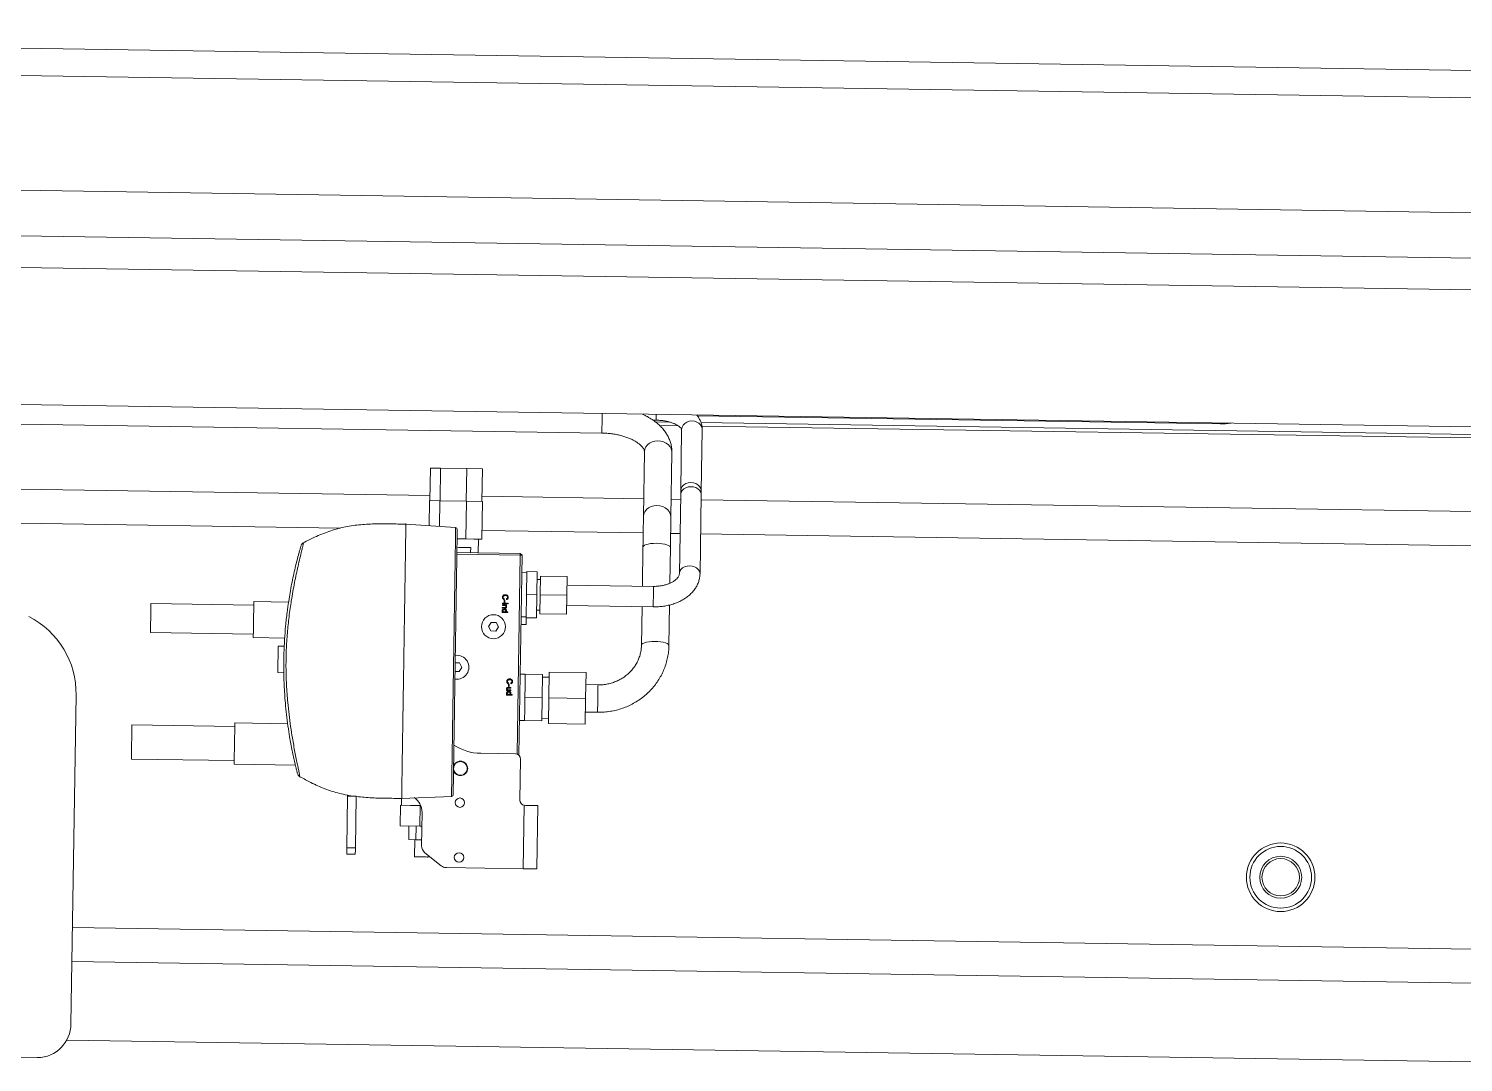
# Model space of a CAD drawing. Header units: millimetres. Extents: x 119 to 316, y 482 to 761.
# Drawn here: x 231.05 to 272.89, y 729.55 to 759.72 of the extents above; entities that cross this region are included whole.
import ezdxf

# ---------------------------------------------------------------- set-up
doc = ezdxf.new("R2010")
doc.units = ezdxf.units.MM

msp = doc.modelspace()

# ---------------------------------------------------------------- linework, layer by layer
at = {"color": 7, "linetype": 'Continuous', "lineweight": 15}
for p, q in [((291.197, 758.215), (193.934, 759.716)), ((193.922, 758.916), (291.185, 757.415)), ((188.14, 755.657), (283.213, 754.19)), ((283.244, 752.863), (188.169, 754.33)), ((291.252, 751.814), (189.98, 753.377)), ((211.975, 749.037), (279.217, 747.999)), ((219.078, 748.358), (247.764, 747.915)), ((249.255, 748.292), (249.345, 748.291)), ((249.323, 748.241), (249.738, 748.235)), ((250.547, 748.417), (265.798, 748.182)), ((250.654, 748.221), (278.039, 747.798)), ((250.091, 748.019), (250.063, 746.223)), ((250.663, 746.213), (250.691, 748.009)), ((249.006, 747.364), (248.977, 745.475)), ((249.777, 745.463), (249.806, 747.351)), ((242.764, 746.892), (242.749, 745.942)), ((242.764, 746.892), (243.061, 746.888)), ((243.061, 746.888), (243.046, 745.938)), ((243.061, 746.888), (243.82, 746.876)), ((243.82, 746.876), (243.805, 745.926)), ((243.82, 746.876), (244.282, 746.869)), ((244.282, 746.869), (244.267, 745.919)), ((250.062, 746.127), (250.026, 743.82)), ((250.626, 743.81), (250.662, 746.117)), ((242.735, 745.943), (242.723, 745.207)), ((242.735, 745.943), (243.038, 745.938)), ((243.038, 745.938), (243.026, 745.187)), ((243.038, 745.938), (243.811, 745.926)), ((243.811, 745.926), (243.794, 744.826)), ((243.811, 745.926), (244.281, 745.919)), ((244.281, 745.919), (244.264, 744.819)), ((243.535, 744.43), (245.385, 744.402)), ((243.541, 744.83), (243.794, 744.826)), ((243.794, 744.826), (244.029, 744.822)), ((243.935, 744.424), (243.937, 744.574)), ((244.029, 744.822), (244.264, 744.819)), ((244.16, 744.42), (244.166, 744.82)), ((248.963, 744.588), (248.945, 743.446)), ((249.747, 743.532), (249.763, 744.576)), ((245.384, 744.352), (243.534, 744.38)), ((245.294, 738.544), (245.384, 744.352)), ((245.434, 744.351), (245.344, 738.513)), ((245.384, 744.352), (245.385, 744.402)), ((245.384, 744.352), (245.434, 744.351)), ((245.385, 744.402), (245.434, 744.351)), ((245.576, 743.849), (245.426, 743.851)), ((245.566, 743.199), (245.577, 743.873)), ((245.577, 743.873), (245.876, 743.869)), ((245.866, 743.194), (245.876, 743.869)), ((245.973, 743.642), (245.873, 743.644)), ((245.975, 743.742), (245.966, 743.192)), ((246.749, 743.73), (245.975, 743.742)), ((246.749, 743.73), (246.741, 743.18)), ((245.556, 742.524), (245.566, 743.199)), ((245.566, 743.199), (245.866, 743.194)), ((245.856, 742.519), (245.866, 743.194)), ((245.966, 743.192), (245.958, 742.642)), ((246.741, 743.18), (245.966, 743.192)), ((246.741, 743.18), (246.732, 742.63)), ((249.27, 743.441), (246.746, 743.48)), ((237.61, 742.896), (234.611, 742.943)), ((238.625, 742.981), (237.612, 742.996)), ((244.86, 742.824), (244.933, 742.823)), ((244.86, 742.803), (244.86, 742.824)), ((244.934, 742.802), (244.86, 742.803)), ((244.861, 742.901), (244.983, 742.899)), ((244.861, 742.879), (244.861, 742.901)), ((244.926, 742.878), (244.861, 742.879)), ((244.862, 742.952), (244.984, 742.95)), ((244.862, 742.931), (244.862, 742.952)), ((244.983, 742.929), (244.862, 742.931)), ((244.912, 743.036), (244.932, 743.036)), ((244.912, 742.974), (244.912, 743.036)), ((244.931, 742.974), (244.912, 742.974)), ((244.923, 743.077), (244.917, 743.053)), ((244.932, 743.036), (244.931, 742.974)), ((244.982, 742.878), (244.965, 742.878)), ((244.984, 743.056), (244.979, 743.08)), ((244.983, 742.899), (244.982, 742.878)), ((244.984, 742.95), (244.983, 742.929)), ((245.007, 742.95), (245.028, 742.949)), ((245.007, 742.928), (245.007, 742.95)), ((245.028, 742.928), (245.007, 742.928)), ((245.028, 742.949), (245.028, 742.928)), ((246.736, 742.88), (249.261, 742.842)), ((248.936, 742.847), (248.919, 741.727)), ((249.719, 741.715), (249.737, 742.897)), ((244.531, 742.389), (244.457, 742.266)), ((244.676, 742.387), (244.531, 742.389)), ((244.746, 742.261), (244.676, 742.387)), ((244.858, 742.696), (244.877, 742.696)), ((244.858, 742.675), (244.858, 742.696)), ((245.024, 742.673), (244.858, 742.675)), ((244.963, 742.695), (245.024, 742.694)), ((245.024, 742.694), (245.024, 742.673)), ((245.406, 742.551), (245.556, 742.549)), ((245.556, 742.524), (245.856, 742.519)), ((245.859, 742.744), (245.959, 742.742)), ((246.732, 742.63), (245.958, 742.642)), ((234.598, 742.093), (237.597, 742.046)), ((237.596, 741.946), (238.512, 741.932)), ((244.457, 742.266), (244.527, 742.139)), ((244.527, 742.139), (244.672, 742.137)), ((244.672, 742.137), (244.746, 742.261)), ((245.403, 742.326), (245.553, 742.324)), ((238.314, 740.923), (238.326, 741.698)), ((238.326, 741.698), (238.5, 741.695)), ((243.607, 741.204), (243.485, 741.205)), ((243.603, 740.954), (243.677, 741.077)), ((243.677, 741.077), (243.607, 741.204)), ((238.314, 740.923), (238.489, 740.92)), ((243.481, 740.955), (243.603, 740.954)), ((245.53, 740.874), (245.38, 740.876)), ((245.525, 740.536), (245.53, 740.874)), ((245.53, 740.874), (246.03, 740.866)), ((246.02, 740.191), (246.03, 740.866)), ((246.229, 740.788), (246.029, 740.791)), ((246.231, 740.938), (246.22, 740.188)), ((247.301, 740.922), (246.231, 740.938)), ((247.301, 740.922), (247.29, 740.172)), ((232.426, 740.263), (232.278, 730.674)), ((244.985, 740.29), (245.003, 740.289)), ((244.985, 740.268), (244.985, 740.29)), ((245.151, 740.266), (244.985, 740.268)), ((244.986, 740.396), (244.987, 740.417)), ((245.108, 740.394), (244.986, 740.396)), ((244.987, 740.417), (245.007, 740.417)), ((245.035, 740.493), (245.109, 740.492)), ((245.037, 740.517), (245.038, 740.579)), ((245.056, 740.516), (245.037, 740.517)), ((245.038, 740.579), (245.057, 740.578)), ((245.049, 740.619), (245.043, 740.595)), ((245.109, 740.471), (245.043, 740.472)), ((245.044, 740.417), (245.108, 740.416)), ((245.057, 740.578), (245.056, 740.516)), ((245.09, 740.288), (245.151, 740.287)), ((245.11, 740.599), (245.105, 740.622)), ((245.108, 740.416), (245.108, 740.394)), ((245.109, 740.492), (245.109, 740.471)), ((245.151, 740.287), (245.151, 740.266)), ((245.52, 740.199), (245.525, 740.536)), ((247.651, 740.566), (247.296, 740.572)), ((245.509, 739.524), (245.515, 739.861)), ((245.515, 739.861), (245.52, 740.199)), ((245.52, 740.199), (246.02, 740.191)), ((246.009, 739.516), (246.02, 740.191)), ((246.22, 740.188), (246.208, 739.438)), ((247.29, 740.172), (246.22, 740.188)), ((247.29, 740.172), (247.278, 739.422)), ((238.599, 739.431), (237.057, 739.454)), ((245.359, 739.526), (245.509, 739.524)), ((245.509, 739.524), (246.009, 739.516)), ((246.01, 739.591), (246.21, 739.588)), ((247.278, 739.422), (246.208, 739.438)), ((247.283, 739.772), (247.638, 739.766)), ((237.056, 739.354), (234.056, 739.401)), ((245.244, 738.553), (244.231, 738.569)), ((234.041, 738.401), (237.04, 738.355)), ((237.039, 738.255), (238.823, 738.227)), ((245.374, 737.201), (245.392, 738.401)), ((240.324, 735.814), (240.348, 737.322)), ((240.348, 737.322), (240.598, 737.318)), ((240.574, 735.81), (240.598, 737.318)), ((241.884, 736.455), (241.893, 737.055)), ((242.177, 737.05), (241.893, 737.055)), ((241.924, 737.254), (241.921, 737.054)), ((241.924, 737.254), (243.386, 737.308)), ((242.461, 737.046), (242.177, 737.05)), ((242.452, 736.446), (242.461, 737.046)), ((242.479, 737.045), (242.461, 737.046)), ((243.628, 737.265), (243.617, 737.265)), ((245.498, 737.051), (245.47, 735.199)), ((245.54, 737.048), (245.498, 737.051)), ((245.898, 737.043), (245.87, 735.193)), ((242.518, 736.845), (242.503, 735.868)), ((242.452, 736.446), (241.884, 736.455)), ((242.131, 736.051), (242.137, 736.451)), ((242.341, 736.047), (242.348, 736.447)), ((242.512, 736.445), (242.452, 736.446)), ((240.324, 735.814), (240.574, 735.81)), ((242.341, 736.047), (242.131, 736.051)), ((242.305, 736.048), (242.298, 735.548)), ((242.505, 736.045), (242.341, 736.047)), ((242.597, 735.668), (243.076, 735.288)), ((240.321, 735.629), (240.571, 735.625)), ((242.698, 735.542), (242.698, 735.588)), ((243.228, 735.234), (245.47, 735.199)), ((243.588, 735.391), (243.599, 735.391)), ((273.782, 729.55), (232.15, 730.193)), ((231.297, 729.689), (226.126, 729.769))]:
    msp.add_line(p, q, dxfattribs=at)
at = {"color": 8, "linetype": 'Continuous', "lineweight": 15}
for p, q in [((265.798, 748.182), (265.798, 748.206)), ((249.446, 748.136), (249.984, 748.128)), ((250.681, 748.117), (278.037, 747.695)), ((223.715, 746.386), (242.751, 746.093)), ((244.269, 746.069), (248.985, 745.996)), ((249.785, 745.984), (250.06, 745.98)), ((250.659, 745.97), (289.278, 745.374)), ((225.314, 745.365), (240.128, 745.136)), ((244.268, 745.072), (248.969, 744.999)), ((249.769, 744.987), (250.044, 744.983)), ((250.644, 744.974), (289.262, 744.378)), ((295.08, 732.516), (232.321, 733.484)), ((273.817, 731.847), (232.306, 732.488))]:
    msp.add_line(p, q, dxfattribs=at)
at = {"color": 8, "linetype": 'Continuous', "lineweight": 15, "flags": 128}
for points in [[(247.764, 747.915), (247.764, 747.918), (247.764, 747.938), (247.765, 747.976), (247.766, 748.029), (247.767, 748.096), (247.768, 748.173), (247.769, 748.257), (247.771, 748.343), (247.772, 748.428), (247.773, 748.484)], [(249.345, 748.303), (249.346, 748.334), (249.346, 748.38), (249.347, 748.44), (249.348, 748.46)], [(249.345, 748.291), (249.345, 748.291), (249.345, 748.303)], [(250.091, 748.019), (250.091, 748.028), (250.105, 748.091), (250.136, 748.148), (250.183, 748.198), (250.243, 748.235), (250.313, 748.259), (250.387, 748.268), (250.462, 748.26), (250.532, 748.237), (250.594, 748.2), (250.642, 748.152), (250.675, 748.094), (250.69, 748.032), (250.691, 748.009)], [(249.006, 747.364), (249.006, 747.371), (249.018, 747.441), (249.049, 747.508), (249.096, 747.567), (249.157, 747.617), (249.23, 747.655), (249.312, 747.679), (249.397, 747.688), (249.484, 747.681), (249.566, 747.659), (249.641, 747.623), (249.705, 747.575), (249.755, 747.516), (249.789, 747.451), (249.805, 747.38), (249.806, 747.351)], [(250.062, 746.127), (250.062, 746.135), (250.075, 746.191), (250.106, 746.242), (250.153, 746.286), (250.214, 746.32), (250.283, 746.341), (250.358, 746.348), (250.432, 746.341), (250.503, 746.321), (250.564, 746.288), (250.613, 746.244), (250.646, 746.193), (250.661, 746.137), (250.662, 746.117)], [(250.063, 746.223), (250.064, 746.232), (250.077, 746.295), (250.108, 746.352), (250.155, 746.402), (250.215, 746.439), (250.285, 746.463), (250.359, 746.472), (250.434, 746.464), (250.504, 746.441), (250.566, 746.404), (250.614, 746.356), (250.647, 746.298), (250.662, 746.236), (250.663, 746.213)], [(248.977, 745.475), (248.977, 745.482), (248.989, 745.553), (249.019, 745.62), (249.066, 745.679), (249.128, 745.729), (249.201, 745.767), (249.282, 745.79), (249.368, 745.799), (249.454, 745.793), (249.537, 745.771), (249.612, 745.735), (249.676, 745.687), (249.726, 745.628), (249.76, 745.562), (249.775, 745.492), (249.777, 745.463)], [(248.963, 744.588), (248.963, 744.591), (248.975, 744.615), (249.004, 744.638), (249.051, 744.658), (249.112, 744.675), (249.184, 744.687), (249.266, 744.695), (249.351, 744.697), (249.437, 744.694), (249.52, 744.686), (249.596, 744.672), (249.66, 744.655), (249.711, 744.634), (249.745, 744.611), (249.761, 744.586), (249.763, 744.576)], [(250.026, 743.82), (250.027, 743.828), (250.04, 743.884), (250.071, 743.935), (250.118, 743.979), (250.178, 744.013), (250.247, 744.034), (250.322, 744.041), (250.397, 744.034), (250.467, 744.014), (250.528, 743.981), (250.577, 743.937), (250.61, 743.886), (250.625, 743.83), (250.626, 743.81)], [(249.27, 743.441), (249.27, 743.436), (249.27, 743.413), (249.269, 743.373), (249.268, 743.318), (249.267, 743.252), (249.266, 743.179), (249.265, 743.104), (249.264, 743.031), (249.263, 742.965), (249.262, 742.91), (249.261, 742.87), (249.261, 742.847), (249.261, 742.842)], [(248.919, 741.727), (248.919, 741.729), (248.93, 741.754), (248.96, 741.777), (249.006, 741.797), (249.068, 741.814), (249.14, 741.826), (249.221, 741.834), (249.307, 741.836), (249.393, 741.833), (249.476, 741.824), (249.551, 741.811), (249.616, 741.794), (249.666, 741.773), (249.701, 741.749), (249.717, 741.725), (249.719, 741.715)], [(247.651, 740.566), (247.651, 740.561), (247.65, 740.538), (247.65, 740.497), (247.649, 740.441), (247.648, 740.372), (247.647, 740.294), (247.645, 740.209), (247.644, 740.123), (247.643, 740.038), (247.641, 739.96), (247.64, 739.891), (247.639, 739.835), (247.639, 739.795), (247.638, 739.771), (247.638, 739.766)]]:
    msp.add_lwpolyline(points, dxfattribs=at)
at = {"color": 7, "linetype": 'Continuous', "lineweight": 15, "flags": 128}
for points in [[(250.063, 746.223), (250.063, 746.212), (250.063, 746.2), (250.063, 746.189), (250.063, 746.177), (250.062, 746.165), (250.062, 746.152), (250.062, 746.14), (250.062, 746.127)], [(250.662, 746.117), (250.662, 746.13), (250.662, 746.143), (250.662, 746.156), (250.663, 746.168), (250.663, 746.18), (250.663, 746.191), (250.663, 746.202), (250.663, 746.213)], [(248.977, 745.475), (248.975, 745.392), (248.974, 745.298), (248.972, 745.197), (248.971, 745.087), (248.969, 744.971), (248.967, 744.848), (248.965, 744.72), (248.963, 744.588)], [(249.763, 744.576), (249.765, 744.708), (249.767, 744.836), (249.769, 744.959), (249.771, 745.075), (249.772, 745.184), (249.774, 745.286), (249.775, 745.379), (249.777, 745.463)], [(243.499, 745.155), (242.777, 745.204), (242.047, 745.253)], [(243.537, 744.58), (243.587, 744.579), (243.665, 744.578), (243.739, 744.577), (243.805, 744.576), (243.861, 744.575), (243.902, 744.574), (243.928, 744.574), (243.937, 744.574)], [(234.598, 742.093), (234.598, 742.102), (234.598, 742.129), (234.599, 742.174), (234.6, 742.233), (234.601, 742.305), (234.602, 742.386), (234.604, 742.473), (234.605, 742.562), (234.606, 742.649), (234.608, 742.73), (234.609, 742.802), (234.61, 742.861), (234.61, 742.906), (234.611, 742.933), (234.611, 742.943)], [(237.596, 741.946), (237.596, 741.955), (237.596, 741.982), (237.597, 742.025), (237.598, 742.083), (237.599, 742.155), (237.6, 742.237), (237.602, 742.328), (237.603, 742.423), (237.605, 742.52), (237.606, 742.615), (237.608, 742.705), (237.609, 742.788), (237.61, 742.859), (237.611, 742.918), (237.611, 742.961), (237.612, 742.987), (237.612, 742.996)], [(245.556, 742.524), (245.555, 742.498), (245.554, 742.431), (245.553, 742.378), (245.553, 742.342), (245.553, 742.325), (245.553, 742.324)], [(237.039, 738.255), (237.039, 738.264), (237.039, 738.291), (237.04, 738.335), (237.041, 738.395), (237.042, 738.469), (237.043, 738.555), (237.045, 738.649), (237.046, 738.75), (237.048, 738.854), (237.05, 738.959), (237.051, 739.06), (237.053, 739.154), (237.054, 739.24), (237.055, 739.314), (237.056, 739.374), (237.057, 739.418), (237.057, 739.445), (237.057, 739.454)], [(234.041, 738.401), (234.041, 738.41), (234.041, 738.437), (234.042, 738.48), (234.043, 738.539), (234.044, 738.611), (234.045, 738.693), (234.047, 738.783), (234.048, 738.877), (234.049, 738.972), (234.051, 739.064), (234.052, 739.151), (234.053, 739.228), (234.054, 739.294), (234.055, 739.345), (234.056, 739.38), (234.056, 739.398), (234.056, 739.401)], [(240.348, 737.322), (240.348, 737.333), (240.348, 737.342), (240.348, 737.351), (240.348, 737.358), (240.348, 737.361)], [(245.898, 737.043), (245.892, 737.043), (245.872, 737.043), (245.839, 737.044), (245.795, 737.044), (245.742, 737.045), (245.68, 737.046), (245.612, 737.047), (245.54, 737.048)], [(240.321, 735.629), (240.321, 735.632), (240.322, 735.64), (240.322, 735.655), (240.322, 735.676), (240.323, 735.702), (240.323, 735.734), (240.324, 735.771), (240.324, 735.814)], [(240.571, 735.625), (240.571, 735.628), (240.572, 735.637), (240.572, 735.651), (240.572, 735.672), (240.573, 735.698), (240.573, 735.73), (240.574, 735.767), (240.574, 735.81)], [(242.698, 735.542), (242.693, 735.542), (242.671, 735.542), (242.634, 735.543), (242.584, 735.544), (242.527, 735.545), (242.468, 735.545), (242.411, 735.546), (242.362, 735.547), (242.324, 735.548), (242.303, 735.548), (242.298, 735.548)], [(245.47, 735.199), (245.548, 735.198), (245.623, 735.197), (245.692, 735.196), (245.753, 735.195), (245.802, 735.194), (245.839, 735.193), (245.862, 735.193), (245.87, 735.193)]]:
    msp.add_lwpolyline(points, dxfattribs=at)
at = {"color": 7, "linetype": 'Continuous', "lineweight": 15}
for centre, radius in [((244.602, 742.263), 0.35), ((243.638, 738.128), 0.2), ((243.622, 737.128), 0.137), ((243.597, 735.528), 0.138), ((267.564, 734.951), 1), ((267.564, 734.951), 0.9), ((267.564, 734.951), 0.612), ((267.564, 734.951), 0.546)]:
    msp.add_circle(centre, radius, dxfattribs=at)
for centre, radius, start, end in [((265.829, 750.231), 2.05, 269.1158, 278.003), ((243.495, 745.105), 0.05, 359.1045, 85.3763), ((229.92, 740.321), 2.506, 358.6737, 63.3319), ((243.533, 741.08), 0.35, 260.8281, 97.4978), ((244.255, 740.068), 1.5, 237.2701, 269.1158), ((243.638, 738.128), 0.213, 359.1158, 159.5189), ((245.242, 738.403), 0.15, 359.1158, 89.1158), ((243.638, 738.128), 0.213, 195.3182, 359.1158), ((243.376, 737.358), 0.05, 272.1606, 359.1307), ((242.018, 736.853), 0.5, 359.1158, 57.5682), ((245.523, 737.199), 0.15, 179.1158, 260.3778), ((242.753, 735.864), 0.25, 179.1158, 231.5472), ((243.232, 735.484), 0.25, 231.5472, 269.1158), ((231.293, 730.674), 0.985, 270.22, 359.9978)]:
    msp.add_arc(centre, radius, start, end, dxfattribs=at)
for points, knots in [([(249.806, 747.351), (249.805, 747.38), (249.805, 747.448), (249.789, 747.556), (249.757, 747.673), (249.71, 747.787), (249.648, 747.898), (249.573, 748.004), (249.482, 748.106), (249.378, 748.202), (249.26, 748.292), (249.129, 748.374), (249.023, 748.433), (248.959, 748.46), (248.945, 748.466)], [0, 0, 0, 0, 0.059445, 0.144526, 0.229705, 0.315743, 0.403347, 0.493063, 0.585203, 0.67973, 0.776282, 0.874269, 0.973023, 1, 1, 1, 1]), ([(249.345, 748.291), (249.364, 748.29), (249.42, 748.289), (249.513, 748.281), (249.619, 748.265), (249.719, 748.242), (249.81, 748.214), (249.89, 748.181), (249.958, 748.146), (250.011, 748.111), (250.05, 748.078), (250.075, 748.05), (250.088, 748.03), (250.091, 748.019), (250.091, 748.019), (250.091, 748.019)], [0, 0, 0, 0, 0.042468, 0.124922, 0.207103, 0.288657, 0.369306, 0.448776, 0.526857, 0.603494, 0.67892, 0.753954, 0.829853, 0.909363, 1, 1, 1, 1]), ([(250.691, 748.009), (250.69, 748.033), (250.689, 748.09), (250.672, 748.177), (250.64, 748.269), (250.592, 748.357), (250.555, 748.414), (250.53, 748.441), (250.529, 748.442)], [0, 0, 0, 0, 0.153468, 0.359036, 0.564881, 0.774289, 0.990089, 1, 1, 1, 1]), ([(247.764, 747.915), (247.789, 747.915), (247.86, 747.913), (247.979, 747.904), (248.117, 747.886), (248.25, 747.86), (248.377, 747.828), (248.495, 747.79), (248.602, 747.746), (248.698, 747.699), (248.781, 747.649), (248.851, 747.598), (248.906, 747.549), (248.948, 747.502), (248.977, 747.459), (248.995, 747.422), (249.005, 747.39), (249.005, 747.373), (249.006, 747.364)], [0, 0, 0, 0, 0.03351, 0.098582, 0.163545, 0.22826, 0.292617, 0.356509, 0.419842, 0.482541, 0.544593, 0.606054, 0.667143, 0.728254, 0.790002, 0.853709, 0.921876, 1, 1, 1, 1]), ([(242.047, 745.253), (241.893, 745.258), (241.587, 745.267), (241.128, 745.268), (240.676, 745.242), (240.231, 745.176), (239.8, 745.051), (239.411, 744.892), (239.17, 744.769), (239.063, 744.714)], [0, 0, 0, 0, 0.150138, 0.299139, 0.446263, 0.591588, 0.736463, 0.882775, 1, 1, 1, 1]), ([(241.924, 737.254), (241.924, 737.26), (241.924, 737.272), (241.926, 737.368), (241.928, 737.511), (241.931, 737.698), (241.934, 737.919), (241.938, 738.166), (241.942, 738.433), (241.947, 738.748), (241.953, 739.112), (241.959, 739.525), (241.966, 739.948), (241.972, 740.379), (241.979, 740.815), (241.986, 741.254), (241.992, 741.692), (241.999, 742.128), (242.006, 742.559), (242.012, 742.983), (242.019, 743.395), (242.024, 743.759), (242.029, 744.074), (242.033, 744.341), (242.037, 744.588), (242.041, 744.81), (242.043, 744.994), (242.046, 745.147), (242.047, 745.207), (242.047, 745.307), (242.047, 745.253), (242.047, 745.253)], [0, 0, 0, 0, 0.031221, 0.062447, 0.093679, 0.124921, 0.156166, 0.187424, 0.218672, 0.249935, 0.291606, 0.333281, 0.374959, 0.416637, 0.45832, 0.499999, 0.541678, 0.583359, 0.625037, 0.666714, 0.708392, 0.750062, 0.781323, 0.812574, 0.843829, 0.875074, 0.906315, 0.937548, 0.968775, 0.999995, 1, 1, 1, 1]), ([(243.545, 745.1), (243.545, 745.099), (243.545, 745.097), (243.544, 745.05), (243.543, 744.967), (243.541, 744.827), (243.538, 744.646), (243.535, 744.465), (243.532, 744.239), (243.528, 743.963), (243.523, 743.636), (243.518, 743.332), (243.513, 743.016), (243.507, 742.657), (243.501, 742.255), (243.494, 741.809), (243.487, 741.355), (243.48, 740.905), (243.474, 740.465), (243.467, 740.033), (243.46, 739.605), (243.455, 739.231), (243.45, 738.915), (243.446, 738.65), (243.442, 738.395), (243.438, 738.127), (243.434, 737.908), (243.432, 737.737), (243.43, 737.609), (243.428, 737.493), (243.427, 737.411), (243.426, 737.365), (243.426, 737.36), (243.426, 737.357)], [0, 0, 0, 0, 0.021604, 0.043244, 0.065259, 0.0982, 0.13204, 0.154259, 0.176484, 0.221974, 0.254732, 0.2875, 0.321041, 0.35459, 0.39868, 0.442776, 0.48798, 0.533187, 0.576015, 0.618842, 0.662783, 0.706715, 0.735998, 0.765272, 0.795256, 0.825231, 0.864763, 0.885042, 0.905314, 0.931908, 0.959059, 0.979365, 1, 1, 1, 1]), ([(238.885, 737.978), (238.885, 737.977), (238.886, 737.973), (238.882, 737.987), (238.874, 738.018), (238.86, 738.075), (238.837, 738.166), (238.805, 738.3), (238.769, 738.46), (238.73, 738.645), (238.692, 738.841), (238.65, 739.082), (238.606, 739.367), (238.564, 739.696), (238.524, 740.094), (238.493, 740.563), (238.482, 741.051), (238.488, 741.493), (238.506, 741.888), (238.537, 742.284), (238.578, 742.657), (238.624, 742.981), (238.669, 743.257), (238.715, 743.506), (238.765, 743.749), (238.818, 743.985), (238.873, 744.207), (238.918, 744.378), (238.951, 744.498), (238.974, 744.579), (238.987, 744.622), (238.987, 744.623), (238.987, 744.624)], [0, 0, 0, 0, 0.002656, 0.016963, 0.030703, 0.044794, 0.067808, 0.091443, 0.119537, 0.14766, 0.176768, 0.205883, 0.249629, 0.293458, 0.337246, 0.405701, 0.474181, 0.524511, 0.574837, 0.625851, 0.676857, 0.720033, 0.753944, 0.787853, 0.822458, 0.857052, 0.891922, 0.927471, 0.9469, 0.966768, 0.991361, 1, 1, 1, 1]), ([(239.063, 744.714), (239.057, 744.711), (239.042, 744.703), (239.024, 744.687), (239.008, 744.668), (238.999, 744.652), (238.995, 744.643), (238.993, 744.64)], [0, 0, 0, 0, 0.193245, 0.473471, 0.711051, 0.902614, 1, 1, 1, 1]), ([(249.261, 742.842), (249.288, 742.841), (249.364, 742.841), (249.488, 742.85), (249.632, 742.871), (249.773, 742.903), (249.908, 742.947), (250.037, 743.001), (250.157, 743.067), (250.267, 743.143), (250.365, 743.228), (250.449, 743.322), (250.518, 743.423), (250.571, 743.529), (250.606, 743.638), (250.623, 743.733), (250.625, 743.79), (250.626, 743.81)], [0, 0, 0, 0, 0.039203, 0.110901, 0.182765, 0.254838, 0.327197, 0.399859, 0.472798, 0.545795, 0.618504, 0.690457, 0.761174, 0.830327, 0.897859, 0.963955, 1, 1, 1, 1]), ([(250.026, 743.82), (250.026, 743.815), (250.025, 743.797), (250.018, 743.768), (250, 743.728), (249.97, 743.686), (249.927, 743.641), (249.869, 743.596), (249.799, 743.554), (249.719, 743.517), (249.628, 743.486), (249.529, 743.462), (249.425, 743.447), (249.338, 743.441), (249.286, 743.441), (249.27, 743.441)], [0, 0, 0, 0, 0.04061, 0.139341, 0.225256, 0.305411, 0.390586, 0.472787, 0.554052, 0.635291, 0.716859, 0.798933, 0.881489, 0.964395, 1, 1, 1, 1]), ([(244.863, 743.122), (244.864, 743.134), (244.866, 743.159), (244.892, 743.185), (244.921, 743.196), (244.941, 743.197), (244.95, 743.197)], [0, 0, 0, 0, 0.280017, 0.558084, 0.778873, 1, 1, 1, 1]), ([(244.95, 743.174), (244.941, 743.174), (244.923, 743.173), (244.899, 743.164), (244.885, 743.145), (244.883, 743.131), (244.882, 743.124)], [0, 0, 0, 0, 0.28129, 0.560718, 0.780168, 1, 1, 1, 1]), ([(244.95, 743.197), (244.962, 743.196), (244.986, 743.194), (245.015, 743.175), (245.031, 743.148), (245.032, 743.129), (245.033, 743.12)], [0, 0, 0, 0, 0.280476, 0.559535, 0.779607, 1, 1, 1, 1]), ([(245.014, 743.121), (245.014, 743.127), (245.013, 743.139), (245.004, 743.154), (244.984, 743.171), (244.964, 743.173), (244.95, 743.174)], [0, 0, 0, 0, 0.187315, 0.373914, 0.560729, 1, 1, 1, 1]), ([(244.857, 742.729), (244.858, 742.737), (244.861, 742.754), (244.885, 742.775), (244.907, 742.777), (244.92, 742.778)], [0, 0, 0, 0, 0.279751, 0.559881, 1, 1, 1, 1]), ([(244.917, 743.053), (244.908, 743.056), (244.892, 743.062), (244.873, 743.08), (244.864, 743.101), (244.863, 743.115), (244.863, 743.122)], [0, 0, 0, 0, 0.280291, 0.55965, 0.779672, 1, 1, 1, 1]), ([(244.92, 742.757), (244.914, 742.757), (244.903, 742.757), (244.888, 742.751), (244.878, 742.74), (244.876, 742.731), (244.876, 742.727)], [0, 0, 0, 0, 0.281279, 0.560868, 0.780636, 1, 1, 1, 1]), ([(244.882, 743.124), (244.882, 743.117), (244.883, 743.105), (244.897, 743.085), (244.913, 743.08), (244.923, 743.077)], [0, 0, 0, 0, 0.280797, 0.561015, 1, 1, 1, 1]), ([(244.92, 742.778), (244.929, 742.778), (244.945, 742.776), (244.967, 742.766), (244.98, 742.747), (244.982, 742.734), (244.982, 742.727)], [0, 0, 0, 0, 0.280964, 0.560514, 0.780165, 1, 1, 1, 1]), ([(244.963, 742.726), (244.963, 742.729), (244.963, 742.734), (244.959, 742.743), (244.945, 742.756), (244.93, 742.757), (244.92, 742.757)], [0, 0, 0, 0, 0.1257519, 0.2511215, 0.500949, 1, 1, 1, 1]), ([(244.965, 742.847), (244.965, 742.85), (244.964, 742.858), (244.959, 742.867), (244.947, 742.878), (244.935, 742.878), (244.926, 742.878)], [0, 0, 0, 0, 0.1872936, 0.3743753, 0.5605458, 1, 1, 1, 1]), ([(244.933, 742.823), (244.937, 742.823), (244.946, 742.823), (244.957, 742.827), (244.964, 742.837), (244.965, 742.843), (244.965, 742.847)], [0, 0, 0, 0, 0.281688, 0.560031, 0.779516, 1, 1, 1, 1]), ([(244.954, 742.802), (244.95, 742.802), (244.944, 742.802), (244.937, 742.802), (244.934, 742.802)], [0, 0, 0, 0, 0.559895, 1, 1, 1, 1]), ([(244.984, 742.841), (244.983, 742.836), (244.983, 742.826), (244.976, 742.813), (244.965, 742.805), (244.958, 742.803), (244.954, 742.802)], [0, 0, 0, 0, 0.280294, 0.559805, 0.779578, 1, 1, 1, 1]), ([(244.965, 742.878), (244.969, 742.875), (244.975, 742.87), (244.983, 742.858), (244.983, 742.847), (244.984, 742.841)], [0, 0, 0, 0, 0.280645, 0.560565, 1, 1, 1, 1]), ([(244.979, 743.08), (244.984, 743.082), (244.995, 743.085), (245.007, 743.095), (245.013, 743.108), (245.014, 743.117), (245.014, 743.121)], [0, 0, 0, 0, 0.280519, 0.559689, 0.779604, 1, 1, 1, 1]), ([(245.033, 743.12), (245.032, 743.112), (245.031, 743.095), (245.018, 743.076), (245.002, 743.062), (244.99, 743.058), (244.984, 743.056)], [0, 0, 0, 0, 0.2798885, 0.559526, 0.7795249, 1, 1, 1, 1]), ([(244.877, 742.696), (244.873, 742.698), (244.867, 742.702), (244.858, 742.713), (244.857, 742.723), (244.857, 742.729)], [0, 0, 0, 0, 0.281072, 0.56162, 1, 1, 1, 1]), ([(244.876, 742.727), (244.876, 742.723), (244.877, 742.716), (244.883, 742.707), (244.896, 742.697), (244.909, 742.696), (244.917, 742.695)], [0, 0, 0, 0, 0.186938, 0.373601, 0.560484, 1, 1, 1, 1]), ([(244.917, 742.695), (244.928, 742.696), (244.944, 742.696), (244.958, 742.709), (244.962, 742.718), (244.963, 742.724), (244.963, 742.726)], [0, 0, 0, 0, 0.498809, 0.748751, 0.87409, 1, 1, 1, 1]), ([(244.982, 742.727), (244.982, 742.724), (244.981, 742.716), (244.975, 742.704), (244.968, 742.698), (244.963, 742.695)], [0, 0, 0, 0, 0.280566, 0.56114, 1, 1, 1, 1]), ([(247.638, 739.766), (247.673, 739.766), (247.768, 739.766), (247.923, 739.779), (248.101, 739.807), (248.276, 739.852), (248.446, 739.91), (248.611, 739.983), (248.767, 740.07), (248.916, 740.17), (249.054, 740.282), (249.182, 740.405), (249.298, 740.539), (249.402, 740.682), (249.492, 740.833), (249.568, 740.991), (249.629, 741.155), (249.675, 741.324), (249.705, 741.495), (249.717, 741.626), (249.718, 741.699), (249.719, 741.715)], [0, 0, 0, 0, 0.032586, 0.088831, 0.145092, 0.20135, 0.257598, 0.313825, 0.370027, 0.426198, 0.48233, 0.538422, 0.594462, 0.650447, 0.706385, 0.762264, 0.818101, 0.87389, 0.929635, 0.985353, 1, 1, 1, 1]), ([(248.919, 741.727), (248.918, 741.707), (248.916, 741.643), (248.902, 741.535), (248.869, 741.406), (248.821, 741.281), (248.759, 741.162), (248.683, 741.05), (248.594, 740.947), (248.493, 740.855), (248.383, 740.773), (248.263, 740.704), (248.136, 740.648), (248.003, 740.606), (247.867, 740.578), (247.748, 740.566), (247.676, 740.566), (247.651, 740.566)], [0, 0, 0, 0, 0.03261, 0.104907, 0.177213, 0.249428, 0.321479, 0.393343, 0.464983, 0.53641, 0.607629, 0.678649, 0.749498, 0.820211, 0.890807, 0.961323, 1, 1, 1, 1]), ([(244.988, 740.664), (244.99, 740.677), (244.992, 740.701), (245.017, 740.727), (245.047, 740.738), (245.066, 740.739), (245.076, 740.74)], [0, 0, 0, 0, 0.280017, 0.558084, 0.778873, 1, 1, 1, 1]), ([(245.043, 740.595), (245.034, 740.598), (245.017, 740.604), (244.999, 740.622), (244.99, 740.643), (244.989, 740.657), (244.988, 740.664)], [0, 0, 0, 0, 0.28022, 0.559607, 0.77965, 1, 1, 1, 1]), ([(245.076, 740.716), (245.067, 740.716), (245.049, 740.715), (245.025, 740.706), (245.01, 740.687), (245.009, 740.673), (245.008, 740.666)], [0, 0, 0, 0, 0.28129, 0.560718, 0.780168, 1, 1, 1, 1]), ([(245.008, 740.666), (245.008, 740.66), (245.009, 740.647), (245.023, 740.627), (245.039, 740.622), (245.049, 740.619)], [0, 0, 0, 0, 0.280775, 0.560971, 1, 1, 1, 1]), ([(245.076, 740.74), (245.088, 740.739), (245.112, 740.737), (245.141, 740.718), (245.157, 740.69), (245.158, 740.671), (245.159, 740.662)], [0, 0, 0, 0, 0.2804755, 0.5596707, 0.7797677, 1, 1, 1, 1]), ([(245.14, 740.663), (245.139, 740.669), (245.139, 740.681), (245.13, 740.697), (245.11, 740.713), (245.09, 740.715), (245.076, 740.716)], [0, 0, 0, 0, 0.187312, 0.373876, 0.560737, 1, 1, 1, 1]), ([(245.105, 740.622), (245.11, 740.624), (245.12, 740.627), (245.132, 740.638), (245.139, 740.65), (245.139, 740.659), (245.14, 740.663)], [0, 0, 0, 0, 0.280557, 0.560035, 0.779979, 1, 1, 1, 1]), ([(245.159, 740.662), (245.158, 740.654), (245.157, 740.638), (245.144, 740.618), (245.128, 740.605), (245.116, 740.601), (245.11, 740.599)], [0, 0, 0, 0, 0.280103, 0.559447, 0.77957, 1, 1, 1, 1]), ([(244.983, 740.323), (244.985, 740.331), (244.988, 740.348), (245.012, 740.369), (245.033, 740.371), (245.047, 740.372)], [0, 0, 0, 0, 0.2795149, 0.5598485, 1, 1, 1, 1]), ([(245.003, 740.289), (245, 740.292), (244.994, 740.296), (244.985, 740.307), (244.984, 740.316), (244.983, 740.323)], [0, 0, 0, 0, 0.28121, 0.561759, 1, 1, 1, 1]), ([(244.985, 740.454), (244.986, 740.459), (244.987, 740.469), (244.994, 740.482), (245.004, 740.49), (245.012, 740.492), (245.015, 740.493)], [0, 0, 0, 0, 0.28036, 0.560169, 0.779584, 1, 1, 1, 1]), ([(245.007, 740.417), (245, 740.423), (244.988, 740.432), (244.986, 740.448), (244.985, 740.454)], [0, 0, 0, 0, 0.5594673, 1, 1, 1, 1]), ([(245.046, 740.351), (245.041, 740.35), (245.03, 740.35), (245.015, 740.344), (245.005, 740.333), (245.003, 740.324), (245.002, 740.32)], [0, 0, 0, 0, 0.281214, 0.560928, 0.781022, 1, 1, 1, 1]), ([(245.002, 740.32), (245.003, 740.316), (245.003, 740.309), (245.01, 740.3), (245.023, 740.29), (245.035, 740.289), (245.044, 740.289)], [0, 0, 0, 0, 0.186918, 0.373505, 0.560612, 1, 1, 1, 1]), ([(245.022, 740.471), (245.019, 740.47), (245.013, 740.468), (245.006, 740.46), (245.005, 740.453), (245.004, 740.448)], [0, 0, 0, 0, 0.280895, 0.5610315, 1, 1, 1, 1]), ([(245.004, 740.448), (245.005, 740.445), (245.005, 740.437), (245.01, 740.428), (245.023, 740.417), (245.036, 740.417), (245.044, 740.417)], [0, 0, 0, 0, 0.187043, 0.374287, 0.560757, 1, 1, 1, 1]), ([(245.015, 740.493), (245.019, 740.493), (245.025, 740.494), (245.032, 740.493), (245.035, 740.493)], [0, 0, 0, 0, 0.559789, 1, 1, 1, 1]), ([(245.043, 740.472), (245.039, 740.472), (245.032, 740.472), (245.025, 740.471), (245.022, 740.471)], [0, 0, 0, 0, 0.5602435, 1, 1, 1, 1]), ([(245.044, 740.289), (245.054, 740.289), (245.07, 740.29), (245.084, 740.302), (245.089, 740.312), (245.089, 740.317), (245.09, 740.32)], [0, 0, 0, 0, 0.498833, 0.748476, 0.874109, 1, 1, 1, 1]), ([(245.09, 740.32), (245.089, 740.322), (245.089, 740.327), (245.085, 740.336), (245.072, 740.349), (245.057, 740.35), (245.046, 740.351)], [0, 0, 0, 0, 0.125748, 0.251075, 0.500965, 1, 1, 1, 1]), ([(245.047, 740.372), (245.055, 740.371), (245.072, 740.37), (245.094, 740.359), (245.107, 740.341), (245.108, 740.327), (245.109, 740.321)], [0, 0, 0, 0, 0.281024, 0.560469, 0.780137, 1, 1, 1, 1]), ([(245.109, 740.321), (245.108, 740.317), (245.108, 740.31), (245.102, 740.298), (245.094, 740.292), (245.09, 740.288)], [0, 0, 0, 0, 0.2804661, 0.5609182, 1, 1, 1, 1]), ([(238.891, 737.958), (238.893, 737.955), (238.9, 737.937), (238.921, 737.909), (238.946, 737.892), (238.957, 737.884)], [0, 0, 0, 0, 0.103896, 0.592573, 1, 1, 1, 1]), ([(238.958, 737.884), (239.063, 737.827), (239.3, 737.697), (239.683, 737.525), (240.111, 737.388), (240.553, 737.307), (241.005, 737.267), (241.463, 737.254), (241.77, 737.254), (241.924, 737.254)], [0, 0, 0, 0, 0.1171405, 0.2634675, 0.4083559, 0.5536942, 0.7008324, 0.8498487, 1, 1, 1, 1])]:
    msp.add_open_spline(points, degree=3, knots=knots, dxfattribs=at)
at = {"color": 8, "linetype": 'Continuous', "lineweight": 15}
for points, knots in [([(243.378, 737.308), (243.378, 737.311), (243.378, 737.316), (243.378, 737.363), (243.38, 737.447), (243.382, 737.576), (243.384, 737.736), (243.387, 737.919), (243.391, 738.154), (243.395, 738.446), (243.401, 738.798), (243.406, 739.179), (243.413, 739.585), (243.419, 740.016), (243.426, 740.453), (243.434, 740.95), (243.442, 741.504), (243.452, 742.11), (243.46, 742.656), (243.468, 743.138), (243.474, 743.556), (243.479, 743.912), (243.484, 744.207), (243.488, 744.445), (243.491, 744.669), (243.494, 744.869), (243.496, 745.013), (243.498, 745.099), (243.499, 745.148), (243.499, 745.149), (243.499, 745.15)], [0, 0, 0, 0, 0.0207747, 0.0415526, 0.0687145, 0.0958965, 0.122662, 0.1495293, 0.1763382, 0.2156744, 0.2551593, 0.2945663, 0.337589, 0.3807632, 0.4239725, 0.4670404, 0.5261255, 0.5853599, 0.6444163, 0.6884205, 0.7325083, 0.7764512, 0.8064603, 0.8365251, 0.8664898, 0.9001669, 0.9338018, 0.9559277, 0.9780469, 1, 1, 1, 1]), ([(239.063, 744.715), (239.063, 744.715), (239.063, 744.714), (239.058, 744.693), (239.048, 744.65), (239.031, 744.578), (239.001, 744.452), (238.957, 744.269), (238.903, 744.038), (238.85, 743.796), (238.799, 743.548), (238.75, 743.29), (238.694, 742.96), (238.637, 742.557), (238.587, 742.078), (238.556, 741.589), (238.546, 741.085), (238.561, 740.571), (238.594, 740.104), (238.638, 739.697), (238.684, 739.349), (238.731, 739.051), (238.774, 738.804), (238.812, 738.601), (238.851, 738.406), (238.886, 738.235), (238.916, 738.091), (238.936, 737.993), (238.949, 737.929), (238.955, 737.895), (238.958, 737.879), (238.957, 737.883), (238.957, 737.884)], [0, 0, 0, 0, 0.010328, 0.024022, 0.038013, 0.058771, 0.080096, 0.115526, 0.151881, 0.185276, 0.218688, 0.252933, 0.287185, 0.346073, 0.404986, 0.465375, 0.52577, 0.590002, 0.654218, 0.698564, 0.742958, 0.787258, 0.81553, 0.843793, 0.872935, 0.902046, 0.926341, 0.951196, 0.966457, 0.982047, 0.997808, 1, 1, 1, 1])]:
    msp.add_open_spline(points, degree=3, knots=knots, dxfattribs=at)

doc.saveas('drawing.dxf')
